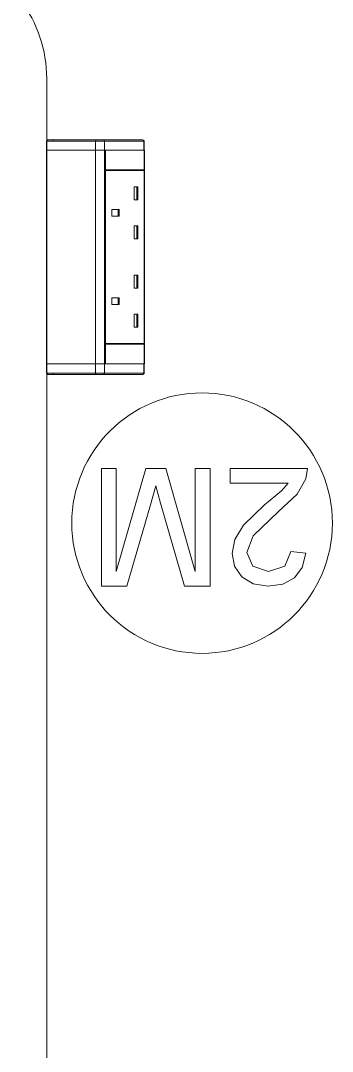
# Model space of a CAD drawing. Header units: millimetres. Extents: x 79795 to 317870, y -36033 to 97293.
# Drawn here: x 198296 to 198535, y 31816 to 32608 of the extents above; entities that cross this region are included whole.
import ezdxf

# ---------------------------------------------------------------- set-up
doc = ezdxf.new("R2010")
doc.units = ezdxf.units.MM
doc.header["$MEASUREMENT"] = 0
doc.layers.add('I-FURN', color=8, linetype='CONTINUOUS', lineweight=9)

msp = doc.modelspace()

# ---------------------------------------------------------------- linework, layer by layer
at = {"layer": 'I-FURN'}
for p, q in [((198315.76, 32563.32), (198315.76, 32515.15)), ((198315.76, 32515.15), (198315.76, 32563.32)), ((198315.75, 32515.15), (198315.75, 32508.15)), ((198315.76, 32515.15), (198353.22, 32515.15)), ((198315.76, 32515.15), (198315.76, 32508.15)), ((198316.76, 32516.15), (198316.75, 32516.15)), ((198353.78, 32516.15), (198316.76, 32516.15)), ((198316.76, 32516.15), (198320.75, 32516.15)), ((198320.75, 32515.15), (198320.75, 32516.15)), ((198320.75, 32516.15), (198359.32, 32516.15)), ((198353.22, 32515.15), (198360.14, 32515.15)), ((198353.22, 32515.15), (198353.22, 32508.15)), ((198359.32, 32516.15), (198353.78, 32516.15)), ((198389.6, 32516.15), (198359.32, 32516.15)), ((198389.6, 32516.15), (198359.32, 32516.15)), ((198360.14, 32515.15), (198390.42, 32515.15)), ((198360.14, 32515.15), (198360.14, 32508.15)), ((198390.23, 32515.93), (198390.26, 32515.9)), ((198390.42, 32515.15), (198390.6, 32515.15)), ((198390.42, 32515.15), (198390.42, 32508.15)), ((198390.6, 32508.15), (198390.6, 32515.15)), ((198390.6, 32508.15), (198390.6, 32515.15)), ((198390.6, 32508.15), (198390.6, 32515.15)), ((198315.75, 32508.03), (198315.75, 32344.13)), ((198315.76, 32508.15), (198353.22, 32508.15)), ((198315.76, 32344.13), (198315.76, 32508.03)), ((198353.22, 32508.03), (198315.76, 32508.03)), ((198353.22, 32508.15), (198360.14, 32508.15)), ((198353.22, 32344.13), (198353.22, 32508.03)), ((198360.14, 32508.03), (198353.22, 32508.03)), ((198360.97, 32508.09), (198358.51, 32508.09)), ((198360.14, 32508.15), (198390.42, 32508.15)), ((198360.14, 32344.13), (198360.14, 32508.03)), ((198360.14, 32508.03), (198360.77, 32508.03)), ((198360.77, 32508.03), (198360.77, 32493.09)), ((198360.97, 32493.09), (198360.97, 32508.09)), ((198360.97, 32508.09), (198390.8, 32508.09)), ((198390.42, 32508.15), (198390.6, 32508.15)), ((198390.6, 32344.13), (198390.6, 32508.03)), ((198390.8, 32508.09), (198390.8, 32493.09)), ((198360.77, 32492.59), (198360.77, 32359.59)), ((198390.8, 32493.09), (198360.97, 32493.09)), ((198360.97, 32359.59), (198360.97, 32492.59)), ((198390.8, 32492.59), (198360.97, 32492.59)), ((198390.42, 32493.09), (198390.42, 32492.59)), ((198390.8, 32492.59), (198390.8, 32359.59)), ((198385.77, 32479.98), (198382.9, 32479.98)), ((198382.9, 32469.98), (198382.9, 32479.98)), ((198385.03, 32469.98), (198385.03, 32479.98)), ((198385.77, 32469.98), (198385.77, 32479.98)), ((198385.77, 32469.98), (198382.9, 32469.98)), ((198371.43, 32462.48), (198365.7, 32462.48)), ((198365.7, 32457.48), (198365.7, 32462.48)), ((198371.43, 32457.48), (198365.7, 32457.48)), ((198370.69, 32457.48), (198370.69, 32462.48)), ((198371.43, 32457.48), (198371.43, 32462.48)), ((198385.77, 32449.98), (198382.9, 32449.98)), ((198382.9, 32439.98), (198382.9, 32449.98)), ((198385.03, 32439.98), (198385.03, 32449.98)), ((198385.77, 32439.98), (198385.77, 32449.98)), ((198385.77, 32439.98), (198382.9, 32439.98)), ((198385.77, 32412.2), (198382.9, 32412.2)), ((198382.9, 32402.2), (198382.9, 32412.2)), ((198385.03, 32402.2), (198385.03, 32412.2)), ((198385.77, 32402.2), (198385.77, 32412.2)), ((198385.77, 32402.2), (198382.9, 32402.2)), ((198365.7, 32394.7), (198365.7, 32389.7)), ((198371.43, 32394.7), (198365.7, 32394.7)), ((198370.69, 32389.7), (198370.69, 32394.7)), ((198371.43, 32389.7), (198371.43, 32394.7)), ((198365.7, 32389.7), (198371.43, 32389.7)), ((198385.77, 32382.2), (198382.9, 32382.2)), ((198382.9, 32372.2), (198382.9, 32382.2)), ((198385.03, 32372.2), (198385.03, 32382.2)), ((198385.77, 32372.2), (198385.77, 32382.2)), ((198385.77, 32372.2), (198382.9, 32372.2)), ((198360.77, 32359.09), (198360.77, 32344.13)), ((198390.8, 32359.59), (198360.97, 32359.59)), ((198360.97, 32344.09), (198360.97, 32359.09)), ((198360.97, 32359.09), (198390.8, 32359.09)), ((198390.42, 32359.59), (198390.42, 32359.09)), ((198390.8, 32359.09), (198390.8, 32344.09)), ((198315.75, 32344.03), (198315.75, 32337.03)), ((198315.76, 32344.13), (198353.22, 32344.13)), ((198315.76, 32337.03), (198315.76, 32344.03)), ((198353.22, 32344.03), (198315.76, 32344.03)), ((198353.22, 32344.13), (198360.14, 32344.13)), ((198353.22, 32337.03), (198353.22, 32344.03)), ((198360.14, 32344.03), (198353.22, 32344.03)), ((198360.77, 32344.13), (198360.14, 32344.13)), ((198360.14, 32337.03), (198360.14, 32344.03)), ((198390.42, 32344.03), (198360.14, 32344.03)), ((198390.8, 32344.09), (198360.97, 32344.09)), ((198390.42, 32337.03), (198390.42, 32344.03)), ((198390.6, 32344.03), (198390.42, 32344.03)), ((198390.6, 32337.03), (198390.6, 32344.03)), ((198390.6, 32337.03), (198390.6, 32344.03)), ((198390.6, 32344.03), (198390.6, 32337.03)), ((198315.76, 32337.03), (198315.76, 31653.33)), ((198315.76, 31653.33), (198315.76, 32337.03)), ((198353.22, 32337.03), (198315.76, 32337.03)), ((198320.75, 32336.03), (198316.76, 32336.03)), ((198316.76, 32336.03), (198353.78, 32336.03)), ((198320.75, 32336.03), (198320.75, 32337.03)), ((198359.32, 32336.03), (198320.75, 32336.03)), ((198360.14, 32337.03), (198353.22, 32337.03)), ((198353.78, 32336.03), (198359.32, 32336.03)), ((198359.32, 32336.03), (198389.6, 32336.03)), ((198359.32, 32336.03), (198389.6, 32336.03)), ((198390.42, 32337.03), (198360.14, 32337.03)), ((198390.26, 32336.28), (198390.23, 32336.26)), ((198390.6, 32337.03), (198390.42, 32337.03)), ((198369.07, 32263.7), (198357.77, 32263.7)), ((198357.77, 32263.7), (198357.77, 32173.29)), ((198391.79, 32263.7), (198369.07, 32184.59)), ((198369.07, 32184.59), (198369.07, 32263.7)), ((198407.1, 32263.7), (198391.79, 32263.7)), ((198429.82, 32184.59), (198407.1, 32263.7)), ((198441.12, 32263.7), (198429.82, 32263.7)), ((198429.82, 32263.7), (198429.82, 32184.59)), ((198441.12, 32173.29), (198441.12, 32263.7)), ((198515.99, 32263.7), (198456.66, 32263.7)), ((198456.66, 32263.7), (198456.66, 32252.4)), ((198514.78, 32255.91), (198515.99, 32263.7)), ((198456.66, 32252.4), (198501.05, 32252.4)), ((198501.05, 32252.4), (198495.95, 32246.65)), ((198507.91, 32243.91), (198514.78, 32255.91)), ((198395.41, 32235.91), (198399.44, 32250.32)), ((198399.44, 32250.32), (198403.18, 32237.01)), ((198495.95, 32246.65), (198482.95, 32235.77)), ((198493.76, 32230.81), (198507.91, 32243.91)), ((198377.22, 32173.29), (198395.41, 32235.91)), ((198403.18, 32237.01), (198421.67, 32173.29)), ((198482.95, 32235.77), (198466.76, 32220.29)), ((198474.25, 32211.98), (198493.76, 32230.81)), ((198466.76, 32220.29), (198460.08, 32209.21)), ((198469.37, 32199.18), (198474.25, 32211.98)), ((198460.08, 32209.21), (198458.07, 32198.49)), ((198458.07, 32198.49), (198459.93, 32188.64)), ((198473.97, 32188.81), (198469.37, 32199.18)), ((198503.28, 32200.13), (198498.52, 32188.72)), ((198514.58, 32198.71), (198503.28, 32200.13)), ((198511.84, 32187.78), (198514.58, 32198.71)), ((198459.93, 32188.64), (198465.52, 32180.53)), ((198485.99, 32184.59), (198473.97, 32188.81)), ((198498.52, 32188.72), (198485.99, 32184.59)), ((198505.91, 32179.8), (198511.84, 32187.78)), ((198465.52, 32180.53), (198474.3, 32175.1)), ((198497.11, 32174.91), (198505.91, 32179.8)), ((198357.77, 32173.29), (198377.22, 32173.29)), ((198421.67, 32173.29), (198441.12, 32173.29)), ((198474.3, 32175.1), (198485.75, 32173.29)), ((198485.75, 32173.29), (198497.11, 32174.91))]:
    msp.add_line(p, q, dxfattribs=at)
at = {"layer": 'I-FURN', "flags": 128}
for points in [[(198315.75, 32515.15), (198315.75, 32515.19), (198315.75, 32515.23), (198315.76, 32515.27), (198315.76, 32515.31), (198315.77, 32515.35), (198315.78, 32515.39), (198315.79, 32515.43), (198315.8, 32515.47), (198315.81, 32515.5), (198315.83, 32515.54), (198315.85, 32515.58), (198315.86, 32515.61), (198315.88, 32515.65), (198315.9, 32515.68), (198315.93, 32515.72), (198315.95, 32515.75), (198315.97, 32515.78), (198316, 32515.81), (198316.03, 32515.84), (198316.05, 32515.87), (198316.08, 32515.9), (198316.11, 32515.92), (198316.14, 32515.95), (198316.18, 32515.97), (198316.21, 32515.99), (198316.24, 32516.01), (198316.28, 32516.03), (198316.31, 32516.05), (198316.35, 32516.07), (198316.39, 32516.08), (198316.43, 32516.1), (198316.46, 32516.11), (198316.5, 32516.12), (198316.54, 32516.13), (198316.58, 32516.14), (198316.62, 32516.14), (198316.66, 32516.15), (198316.7, 32516.15), (198316.74, 32516.15), (198316.75, 32516.15)], [(198316.75, 32516.15), (198316.75, 32516.15), (198316.76, 32516.15), (198316.78, 32516.15), (198316.8, 32516.15), (198316.83, 32516.15), (198316.87, 32516.15), (198316.91, 32516.15), (198316.95, 32516.15), (198317.01, 32516.15), (198317.07, 32516.15), (198317.13, 32516.15), (198317.2, 32516.15), (198317.28, 32516.15), (198317.36, 32516.15), (198317.45, 32516.15), (198317.54, 32516.15), (198317.64, 32516.15), (198317.74, 32516.15), (198317.85, 32516.15), (198317.96, 32516.15), (198318.08, 32516.15), (198318.2, 32516.15), (198318.33, 32516.15), (198318.46, 32516.15), (198318.59, 32516.15), (198318.73, 32516.15), (198318.87, 32516.15), (198319.01, 32516.15), (198319.15, 32516.15), (198319.3, 32516.15), (198319.45, 32516.15), (198319.6, 32516.15), (198319.76, 32516.15), (198319.91, 32516.15), (198320.07, 32516.15), (198320.23, 32516.15), (198320.39, 32516.15), (198320.55, 32516.15), (198320.71, 32516.15), (198320.75, 32516.15)], [(198353.78, 32516.15), (198351, 32516.15), (198348.3, 32516.15), (198345.69, 32516.15), (198343.17, 32516.15), (198340.74, 32516.15), (198338.41, 32516.15), (198336.18, 32516.15), (198334.05, 32516.15), (198332.04, 32516.15), (198330.14, 32516.15), (198328.35, 32516.15), (198326.68, 32516.15), (198325.13, 32516.15), (198323.7, 32516.15), (198322.4, 32516.15), (198321.23, 32516.15), (198320.18, 32516.15), (198319.27, 32516.15), (198318.49, 32516.15), (198317.84, 32516.15), (198317.33, 32516.15), (198316.95, 32516.15), (198316.76, 32516.15)], [(198359.32, 32516.15), (198359.22, 32516.15), (198359.12, 32516.15), (198359.02, 32516.15), (198358.91, 32516.15), (198358.8, 32516.15), (198358.68, 32516.15), (198358.56, 32516.15), (198358.43, 32516.15), (198358.3, 32516.15), (198358.17, 32516.15), (198358.03, 32516.15), (198357.89, 32516.15), (198357.74, 32516.15), (198357.6, 32516.15), (198357.45, 32516.15), (198357.3, 32516.15), (198357.15, 32516.15), (198356.99, 32516.15), (198356.84, 32516.15), (198356.68, 32516.15), (198356.52, 32516.15), (198356.36, 32516.15), (198356.2, 32516.15), (198356.04, 32516.15), (198355.88, 32516.15), (198355.72, 32516.15), (198355.56, 32516.15), (198355.4, 32516.15), (198355.25, 32516.15), (198355.09, 32516.15), (198354.94, 32516.15), (198354.78, 32516.15), (198354.63, 32516.15), (198354.48, 32516.15), (198354.34, 32516.15), (198354.19, 32516.15), (198354.05, 32516.15), (198353.92, 32516.15), (198353.78, 32516.15)], [(198390.46, 32515.66), (198390.48, 32515.62), (198390.5, 32515.59), (198390.51, 32515.55), (198390.53, 32515.51), (198390.54, 32515.48), (198390.55, 32515.44), (198390.57, 32515.4), (198390.57, 32515.36), (198390.58, 32515.32), (198390.59, 32515.28), (198390.59, 32515.24), (198390.6, 32515.2), (198390.6, 32515.16), (198390.6, 32515.15)], [(198316.75, 32336.03), (198316.71, 32336.03), (198316.67, 32336.03), (198316.63, 32336.04), (198316.59, 32336.04), (198316.55, 32336.05), (198316.51, 32336.06), (198316.47, 32336.07), (198316.44, 32336.08), (198316.4, 32336.09), (198316.36, 32336.11), (198316.32, 32336.12), (198316.29, 32336.14), (198316.25, 32336.16), (198316.22, 32336.18), (198316.19, 32336.2), (198316.15, 32336.23), (198316.12, 32336.25), (198316.09, 32336.28), (198316.06, 32336.3), (198316.03, 32336.33), (198316.01, 32336.36), (198315.98, 32336.39), (198315.96, 32336.42), (198315.93, 32336.46), (198315.91, 32336.49), (198315.89, 32336.52), (198315.87, 32336.56), (198315.85, 32336.59), (198315.83, 32336.63), (198315.82, 32336.67), (198315.8, 32336.7), (198315.79, 32336.74), (198315.78, 32336.78), (198315.77, 32336.82), (198315.77, 32336.86), (198315.76, 32336.9), (198315.75, 32336.94), (198315.75, 32336.98), (198315.75, 32337.02), (198315.75, 32337.03)], [(198320.75, 32336.03), (198320.59, 32336.03), (198320.43, 32336.03), (198320.27, 32336.03), (198320.11, 32336.03), (198319.96, 32336.03), (198319.8, 32336.03), (198319.65, 32336.03), (198319.49, 32336.03), (198319.34, 32336.03), (198319.19, 32336.03), (198319.05, 32336.03), (198318.9, 32336.03), (198318.76, 32336.03), (198318.63, 32336.03), (198318.49, 32336.03), (198318.36, 32336.03), (198318.24, 32336.03), (198318.11, 32336.03), (198317.99, 32336.03), (198317.88, 32336.03), (198317.77, 32336.03), (198317.67, 32336.03), (198317.57, 32336.03), (198317.47, 32336.03), (198317.38, 32336.03), (198317.3, 32336.03), (198317.22, 32336.03), (198317.15, 32336.03), (198317.08, 32336.03), (198317.02, 32336.03), (198316.97, 32336.03), (198316.92, 32336.03), (198316.88, 32336.03), (198316.84, 32336.03), (198316.81, 32336.03), (198316.78, 32336.03), (198316.77, 32336.03), (198316.76, 32336.03), (198316.75, 32336.03)], [(198316.75, 32336.03), (198316.75, 32336.03), (198316.76, 32336.03)], [(198316.76, 32336.03), (198317.04, 32336.03), (198317.45, 32336.03), (198318, 32336.03), (198318.68, 32336.03), (198319.5, 32336.03), (198320.45, 32336.03), (198321.53, 32336.03), (198322.74, 32336.03), (198324.07, 32336.03), (198325.53, 32336.03), (198327.11, 32336.03), (198328.82, 32336.03), (198330.63, 32336.03), (198332.57, 32336.03), (198334.61, 32336.03), (198336.76, 32336.03), (198339.02, 32336.03), (198341.38, 32336.03), (198343.83, 32336.03), (198346.38, 32336.03), (198349.02, 32336.03), (198351.74, 32336.03), (198353.78, 32336.03)], [(198353.78, 32336.03), (198353.92, 32336.03), (198354.05, 32336.03), (198354.19, 32336.03), (198354.34, 32336.03), (198354.48, 32336.03), (198354.63, 32336.03), (198354.78, 32336.03), (198354.94, 32336.03), (198355.09, 32336.03), (198355.25, 32336.03), (198355.4, 32336.03), (198355.56, 32336.03), (198355.72, 32336.03), (198355.88, 32336.03), (198356.04, 32336.03), (198356.2, 32336.03), (198356.36, 32336.03), (198356.52, 32336.03), (198356.68, 32336.03), (198356.84, 32336.03), (198356.99, 32336.03), (198357.15, 32336.03), (198357.3, 32336.03), (198357.45, 32336.03), (198357.6, 32336.03), (198357.74, 32336.03), (198357.89, 32336.03), (198358.03, 32336.03), (198358.17, 32336.03), (198358.3, 32336.03), (198358.43, 32336.03), (198358.56, 32336.03), (198358.68, 32336.03), (198358.8, 32336.03), (198358.91, 32336.03), (198359.02, 32336.03), (198359.12, 32336.03), (198359.22, 32336.03), (198359.32, 32336.03)], [(198390.6, 32337.03), (198390.6, 32336.99), (198390.59, 32336.95), (198390.59, 32336.91), (198390.58, 32336.87), (198390.58, 32336.83), (198390.57, 32336.79), (198390.56, 32336.75), (198390.55, 32336.71), (198390.53, 32336.68), (198390.52, 32336.64), (198390.5, 32336.6), (198390.48, 32336.57), (198390.46, 32336.53)]]:
    msp.add_lwpolyline(points, dxfattribs=at)
at = {"layer": 'I-FURN'}
for centre, start, end in [((198215.76, 32563.32), 0, 36.8699), ((198215.76, 32563.32), 0, 36.8699), ((198435.05, 32221.82), 0, 180), ((198435.05, 32221.82), 180, 0)]:
    msp.add_arc(centre, 100, start, end, dxfattribs=at)
for centre, major_axis, ratio, start_param, end_param in [((198316.76, 32515.15), (0, 1), 0.998113, 0, 1.570796), ((198353.78, 32515.15), (0, 1), 0.56467, 0, 1.570796), ((198359.32, 32515.15), (0, 1), 0.819152, 4.712389, 6.283185), ((198389.6, 32515.15), (0, 1), 0.819152, 4.712389, 6.283185), ((198316.76, 32337.03), (0, 1), 0.998113, 1.570796, 3.141593), ((198353.78, 32337.03), (0, 1), 0.56467, 1.570796, 3.141593), ((198359.32, 32337.03), (0, 1), 0.819152, 3.141593, 4.712389), ((198389.6, 32337.03), (0, -1), 0.819152, 0, 1.570796)]:
    msp.add_ellipse(centre, major_axis=major_axis, ratio=ratio, start_param=start_param, end_param=end_param, dxfattribs=at)

doc.saveas('drawing.dxf')
